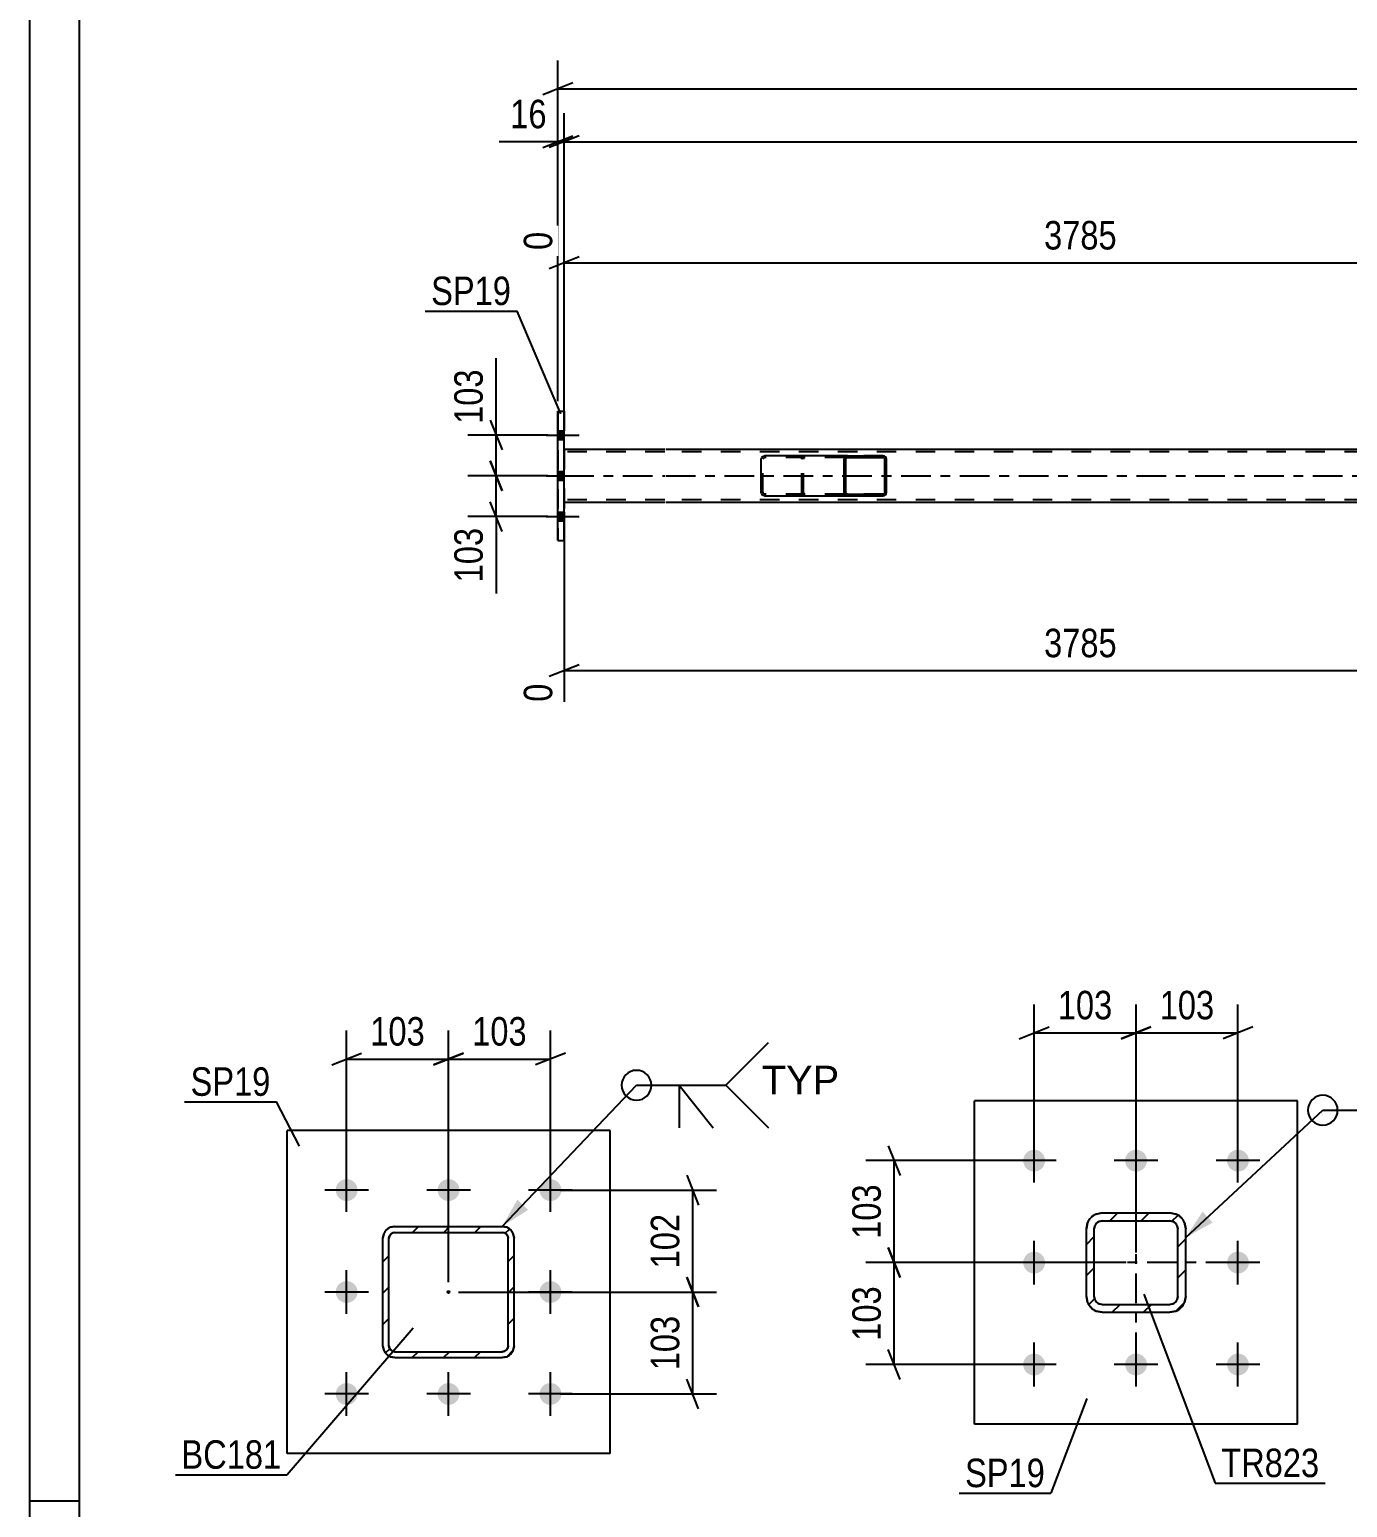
# Model space of a CAD drawing. Header units: millimetres. Extents: x 0 to 841, y 0 to 594.
# Drawn here: x 0 to 132.6, y 148.4 to 297 of the extents above; entities that cross this region are included whole.
import ezdxf

# ---------------------------------------------------------------- set-up
doc = ezdxf.new("R2010")
doc.units = ezdxf.units.MM
doc.linetypes.add('DXK_LINE_DOT2', pattern=[3.9198, 1.9599, -1.9599])
doc.linetypes.add('DXK_LINE_DOT3', pattern=[5.9187, 2.979, -0.9799, 0.9799, -0.9799])
doc.styles.add('Arial', font='ARIAL.TTF', dxfattribs={"height": 0.2})
doc.styles.add('Arial Narrow', font='ARIALN.TTF', dxfattribs={"height": 0.2})

# ---------------------------------------------------------------- blocks, each defined once
blk = doc.blocks.new('Unknown-318884811-1133')
at = {"color": 5, "linetype": 'Continuous'}
for p, q in [((0, 594), (0, 0)), ((5, 589), (5, 5)), ((5, 149), (0, 149))]:
    blk.add_line(p, q, dxfattribs=at)
blk = doc.blocks.new('Bolt-318884811-5630 - 5555')
at = {"linetype": 'Continuous'}
for points in [[(53.78, 255.77), (53.78, 256.65), (53.14, 256.65), (53.14, 255.77)], [(53.78, 255.77), (53.78, 256.65), (53.14, 256.65), (53.14, 255.77)], [(53.78, 255.77), (53.78, 256.65), (53.14, 256.65), (53.14, 255.77)], [(53.78, 251.67), (53.78, 252.55), (53.14, 252.55), (53.14, 251.67)], [(53.78, 251.67), (53.78, 252.55), (53.14, 252.55), (53.14, 251.67)], [(53.78, 247.57), (53.78, 248.45), (53.14, 248.45), (53.14, 247.57)], [(53.78, 247.57), (53.78, 248.45), (53.14, 248.45), (53.14, 247.57)], [(53.78, 247.57), (53.78, 248.45), (53.14, 248.45), (53.14, 247.57)]]:
    blk.add_hatch(color=1, dxfattribs=at).paths.add_polyline_path(points)
at = {"color": 1, "linetype": 'Continuous'}
for p, q in [((51.98, 256.21), (55.3, 256.21)), ((51.98, 256.21), (55.3, 256.21)), ((51.98, 256.21), (55.3, 256.21)), ((53.14, 256.65), (53.78, 256.65)), ((53.14, 256.65), (53.78, 256.65)), ((53.14, 256.65), (53.78, 256.65)), ((53.14, 255.77), (53.78, 255.77)), ((53.14, 255.77), (53.78, 255.77)), ((53.14, 255.77), (53.78, 255.77)), ((51.98, 252.11), (55.3, 252.11)), ((51.98, 252.11), (55.3, 252.11)), ((53.14, 252.55), (53.78, 252.55)), ((53.14, 252.55), (53.78, 252.55)), ((53.14, 251.67), (53.78, 251.67)), ((53.14, 251.67), (53.78, 251.67)), ((53.14, 248.45), (53.78, 248.45)), ((53.14, 248.45), (53.78, 248.45)), ((53.14, 248.45), (53.78, 248.45)), ((51.98, 248.01), (55.3, 248.01)), ((51.98, 248.01), (55.3, 248.01)), ((51.98, 248.01), (55.3, 248.01)), ((53.14, 247.57), (53.78, 247.57)), ((53.14, 247.57), (53.78, 247.57)), ((53.14, 247.57), (53.78, 247.57))]:
    blk.add_line(p, q, dxfattribs=at)
blk = doc.blocks.new('Part-318884811-5684 - 5555')
at = {"color": 2, "linetype": 'Continuous'}
for p, q in [((63.9, 254.75), (53.78, 254.75)), ((156.85, 254.75), (64, 254.75)), ((53.78, 249.47), (63.9, 249.47)), ((64, 249.47), (156.85, 249.47))]:
    blk.add_line(p, q, dxfattribs=at)
at = {"color": 7, "linetype": 'DXK_LINE_DOT2'}
for p, q in [((53.78, 254.75), (53.78, 254.75)), ((53.78, 254.75), (53.78, 249.47)), ((53.78, 249.47), (53.78, 254.75)), ((53.78, 254.75), (53.78, 254.75)), ((63.9, 254.51), (53.78, 254.51)), ((726.12, 254.51), (64, 254.51)), ((63.9, 249.71), (53.78, 249.71)), ((726.12, 249.71), (64, 249.71)), ((53.78, 249.47), (53.78, 249.47)), ((53.78, 249.47), (53.78, 249.47))]:
    blk.add_line(p, q, dxfattribs=at)
at = {"color": 7, "linetype": 'DXK_LINE_DOT3'}
for p, q in [((53.78, 252.11), (63.9, 252.11)), ((64, 252.11), (726.12, 252.11))]:
    blk.add_line(p, q, dxfattribs=at)
blk = doc.blocks.new('Part-318884811-5749 - 5555')
at = {"linetype": 'Continuous'}
h = blk.add_hatch(dxfattribs=at)
h.set_pattern_fill('', scale=0.7, style=0, pattern_type=0)
h.set_pattern_definition([(45, (86.1834, 253.9117), (-1.57154, 1.57154), [])])
h.paths.add_polyline_path([(86.21, 253.79), (86.18, 253.91), (86.11, 254.02), (86, 254.08), (85.87, 254.11), (82.29, 254.11), (82.16, 254.08), (82.05, 254.02), (81.98, 253.91), (81.95, 253.79), (81.95, 250.43), (81.98, 250.31), (82.05, 250.2), (82.16, 250.13), (82.29, 250.11), (85.87, 250.11), (86, 250.13), (86.11, 250.2), (86.18, 250.31), (86.21, 250.43)])
h.paths.add_polyline_path([(86.03, 250.37), (85.99, 250.32), (85.93, 250.28), (85.87, 250.27), (82.29, 250.27), (82.23, 250.28), (82.17, 250.32), (82.14, 250.37), (82.12, 250.43), (82.12, 253.79), (82.14, 253.85), (82.17, 253.9), (82.23, 253.94), (82.29, 253.95), (85.87, 253.95), (85.93, 253.94), (85.99, 253.9), (86.03, 253.85), (86.04, 253.79), (86.04, 250.43)])
at = {"color": 2, "linetype": 'Continuous'}
for p, q in [((73.6, 253.79), (73.63, 253.91)), ((73.6, 250.43), (73.6, 253.79)), ((73.81, 254.08), (73.94, 254.11)), ((82.29, 254.11), (73.94, 254.11)), ((81.98, 253.91), (81.95, 253.79)), ((81.95, 250.43), (81.95, 253.79)), ((82.12, 253.79), (82.14, 253.85)), ((82.12, 250.43), (82.12, 253.79)), ((82.14, 253.85), (82.17, 253.9)), ((82.29, 254.11), (82.16, 254.08)), ((82.17, 253.9), (82.23, 253.94)), ((82.23, 253.94), (82.29, 253.95)), ((82.29, 254.11), (85.87, 254.11)), ((82.29, 253.95), (85.87, 253.95)), ((86, 254.08), (85.87, 254.11)), ((85.87, 253.95), (85.93, 253.94)), ((85.93, 253.94), (85.99, 253.9)), ((85.99, 253.9), (86.03, 253.85)), ((86.03, 253.85), (86.04, 253.79)), ((86.04, 250.43), (86.04, 253.79)), ((86.21, 253.79), (86.18, 253.91)), ((86.21, 250.43), (86.21, 253.79)), ((73.63, 250.31), (73.6, 250.43)), ((73.94, 250.11), (73.81, 250.13)), ((73.94, 250.11), (82.29, 250.11)), ((81.95, 250.43), (81.98, 250.31)), ((82.14, 250.37), (82.12, 250.43)), ((82.17, 250.32), (82.14, 250.37)), ((82.16, 250.13), (82.29, 250.11)), ((82.23, 250.28), (82.17, 250.32)), ((82.29, 250.27), (82.23, 250.28)), ((82.29, 250.27), (85.87, 250.27)), ((82.29, 250.11), (85.87, 250.11)), ((85.93, 250.28), (85.87, 250.27)), ((85.87, 250.11), (86, 250.13)), ((85.99, 250.32), (85.93, 250.28)), ((86.03, 250.37), (85.99, 250.32)), ((86.04, 250.43), (86.03, 250.37)), ((86.18, 250.31), (86.21, 250.43))]:
    blk.add_line(p, q, dxfattribs=at)
at = {"color": 7, "linetype": 'DXK_LINE_DOT2'}
for p, q in [((73.79, 253.85), (73.77, 253.79)), ((73.77, 250.43), (73.77, 253.79)), ((73.82, 253.9), (73.79, 253.85)), ((73.88, 253.94), (73.82, 253.9)), ((73.94, 253.95), (73.88, 253.94)), ((85.87, 253.95), (73.94, 253.95)), ((77.52, 254.11), (77.65, 254.08)), ((77.58, 253.94), (77.52, 253.95)), ((77.64, 253.9), (77.58, 253.94)), ((77.68, 253.85), (77.64, 253.9)), ((77.69, 253.79), (77.68, 253.85)), ((77.69, 250.43), (77.69, 253.79)), ((77.83, 253.91), (77.86, 253.79)), ((77.86, 250.43), (77.86, 253.79)), ((85.87, 254.11), (82.29, 254.11)), ((73.77, 250.43), (73.79, 250.37)), ((73.79, 250.37), (73.82, 250.32)), ((73.82, 250.32), (73.88, 250.28)), ((73.88, 250.28), (73.94, 250.27)), ((85.87, 250.27), (73.94, 250.27)), ((77.52, 250.27), (77.58, 250.28)), ((77.65, 250.13), (77.52, 250.11)), ((77.58, 250.28), (77.64, 250.32)), ((77.64, 250.32), (77.68, 250.37)), ((77.68, 250.37), (77.69, 250.43)), ((77.86, 250.43), (77.83, 250.31)), ((82.29, 250.11), (85.87, 250.11))]:
    blk.add_line(p, q, dxfattribs=at)
at = {"color": 2, "linetype": 'Continuous'}
for centre, start, end in [((73.93, 253.78), 110.7583, 155.6801), ((82.28, 253.78), 110.7583, 155.68), ((85.88, 253.78), 24.32, 69.2417), ((73.93, 250.44), 204.3199, 249.2417), ((82.28, 250.44), 204.32, 249.2417), ((85.88, 250.44), 290.7583, 335.68)]:
    blk.add_arc(centre, 0.331, start, end, dxfattribs=at)
at = {"color": 7, "linetype": 'DXK_LINE_DOT2'}
for centre, start, end in [((77.53, 253.78), 24.3199, 69.2417), ((77.53, 250.44), 290.7583, 335.6801)]:
    blk.add_arc(centre, 0.331, start, end, dxfattribs=at)
blk = doc.blocks.new('Part-318884811-5756 - 5555')
at = {"color": 2, "linetype": 'Continuous'}
for p, q in [((53.14, 258.61), (53.78, 258.61)), ((53.14, 245.61), (53.14, 258.61)), ((53.78, 245.61), (53.78, 258.61)), ((53.14, 245.61), (53.78, 245.61))]:
    blk.add_line(p, q, dxfattribs=at)
at = {"color": 7, "linetype": 'DXK_LINE_DOT2'}
for p, q in [((53.14, 258.61), (53.14, 258.61)), ((53.14, 258.61), (53.14, 245.61)), ((53.78, 258.61), (53.78, 245.61)), ((53.14, 245.61), (53.14, 245.61))]:
    blk.add_line(p, q, dxfattribs=at)
blk = doc.blocks.new('Part-318884811-6992 - 6952')
at = {"linetype": 'Continuous'}
h = blk.add_hatch(dxfattribs=at)
h.set_pattern_fill('', scale=0.7, style=0, pattern_type=0)
h.set_pattern_definition([(45, (48.0113, 163.5325), (-1.57154, 1.57154), [])])
h.paths.add_polyline_path([(47.55, 163.44), (48.01, 163.53), (48.4, 163.79), (48.66, 164.18), (48.75, 164.64), (48.75, 175.44), (48.66, 175.9), (48.4, 176.29), (48.01, 176.55), (47.55, 176.64), (36.75, 176.64), (36.29, 176.55), (35.9, 176.29), (35.64, 175.9), (35.55, 175.44), (35.55, 164.64), (35.64, 164.18), (35.9, 163.79), (36.29, 163.53), (36.75, 163.44)])
h.paths.add_polyline_path([(36.75, 164.04), (36.52, 164.09), (36.33, 164.22), (36.2, 164.41), (36.15, 164.64), (36.15, 175.44), (36.2, 175.67), (36.33, 175.87), (36.52, 176), (36.75, 176.04), (47.55, 176.04), (47.78, 176), (47.98, 175.87), (48.11, 175.67), (48.15, 175.44), (48.15, 164.64), (48.11, 164.41), (47.98, 164.22), (47.78, 164.09), (47.55, 164.04)])
blk.add_hatch(color=30, dxfattribs=at).paths.add_polyline_path([(42.15, 169.94, -1), (42.15, 170.14, -1)])
at = {"color": 7, "linetype": 'DXK_LINE_DOT2'}
for p, q in [((35.55, 175.44), (35.64, 175.9)), ((35.55, 164.64), (35.55, 175.44)), ((36.2, 175.67), (36.15, 175.44)), ((36.15, 164.64), (36.15, 175.44)), ((36.33, 175.87), (36.2, 175.67)), ((36.29, 176.55), (36.75, 176.64)), ((36.52, 176), (36.33, 175.87)), ((36.75, 176.04), (36.52, 176)), ((36.75, 176.64), (47.55, 176.64)), ((36.75, 176.04), (47.55, 176.04)), ((47.55, 176.64), (48.01, 176.55)), ((47.78, 176), (47.55, 176.04)), ((47.98, 175.87), (47.78, 176)), ((48.11, 175.67), (47.98, 175.87)), ((48.15, 175.44), (48.11, 175.67)), ((48.15, 164.64), (48.15, 175.44)), ((48.66, 175.9), (48.75, 175.44)), ((48.75, 164.64), (48.75, 175.44)), ((35.64, 164.18), (35.55, 164.64)), ((36.15, 164.64), (36.2, 164.41)), ((36.2, 164.41), (36.33, 164.22)), ((36.75, 163.44), (36.29, 163.53)), ((36.33, 164.22), (36.52, 164.09)), ((36.52, 164.09), (36.75, 164.04)), ((36.75, 164.04), (47.55, 164.04)), ((47.55, 164.04), (47.78, 164.09)), ((48.01, 163.53), (47.55, 163.44)), ((47.78, 164.09), (47.98, 164.22)), ((47.98, 164.22), (48.11, 164.41)), ((48.11, 164.41), (48.15, 164.64)), ((48.75, 164.64), (48.66, 164.18)), ((36.75, 163.44), (47.55, 163.44))]:
    blk.add_line(p, q, dxfattribs=at)
at = {"color": 2, "linetype": 'Continuous'}
for p, q in [((35.64, 175.9), (35.55, 175.44)), ((35.55, 164.64), (35.55, 175.44)), ((36.15, 175.44), (36.2, 175.67)), ((36.15, 164.64), (36.15, 175.44)), ((36.2, 175.67), (36.33, 175.87)), ((36.75, 176.64), (36.29, 176.55)), ((36.33, 175.87), (36.52, 176)), ((36.52, 176), (36.75, 176.04)), ((36.75, 176.64), (47.55, 176.64)), ((36.75, 176.04), (47.55, 176.04)), ((48.01, 176.55), (47.55, 176.64)), ((47.55, 176.04), (47.78, 176)), ((47.78, 176), (47.98, 175.87)), ((47.98, 175.87), (48.11, 175.67)), ((48.11, 175.67), (48.15, 175.44)), ((48.15, 164.64), (48.15, 175.44)), ((48.75, 175.44), (48.66, 175.9)), ((48.75, 164.64), (48.75, 175.44)), ((35.55, 164.64), (35.64, 164.18)), ((36.2, 164.41), (36.15, 164.64)), ((36.33, 164.22), (36.2, 164.41)), ((36.29, 163.53), (36.75, 163.44)), ((36.52, 164.09), (36.33, 164.22)), ((36.75, 164.04), (36.52, 164.09)), ((36.75, 164.04), (47.55, 164.04)), ((47.78, 164.09), (47.55, 164.04)), ((47.55, 163.44), (48.01, 163.53)), ((47.98, 164.22), (47.78, 164.09)), ((48.11, 164.41), (47.98, 164.22)), ((48.15, 164.64), (48.11, 164.41)), ((48.66, 164.18), (48.75, 164.64)), ((36.75, 163.44), (47.55, 163.44))]:
    blk.add_line(p, q, dxfattribs=at)
at = {"color": 7, "linetype": 'DXK_LINE_DOT3'}
blk.add_line((42.15, 170.04), (42.15, 170.04), dxfattribs=at)
at = {"color": 30, "linetype": 'DXK_LINE_DOT3'}
blk.add_line((42.15, 170.04), (42.15, 170.04), dxfattribs=at)
at = {"color": 30, "linetype": 'Continuous'}
blk.add_circle((42.15, 170.04), 0.1, dxfattribs=at)
at = {"color": 7, "linetype": 'DXK_LINE_DOT2'}
for centre, start, end in [((36.75, 175.44), 112.5, 157.5), ((47.55, 175.44), 22.5, 67.5), ((36.75, 164.64), 202.5, 247.5), ((47.55, 164.64), 292.5, 337.5)]:
    blk.add_arc(centre, 1.2, start, end, dxfattribs=at)
at = {"color": 2, "linetype": 'Continuous'}
for centre, start, end in [((36.75, 175.44), 112.5, 157.5), ((47.55, 175.44), 22.5, 67.5), ((36.75, 164.64), 202.5, 247.5), ((47.55, 164.64), 292.5, 337.5)]:
    blk.add_arc(centre, 1.2, start, end, dxfattribs=at)
blk = doc.blocks.new('Part-318884811-7043 - 6952')
at = {"color": 2, "linetype": 'Continuous'}
for p, q in [((58.4, 186.29), (25.9, 186.29)), ((25.9, 153.79), (25.9, 186.29)), ((58.4, 153.79), (58.4, 186.29)), ((58.4, 153.79), (25.9, 153.79))]:
    blk.add_line(p, q, dxfattribs=at)
blk = doc.blocks.new('Bolt-318884811-7045 - 6952')
at = {"linetype": 'Continuous'}
for points in [[(31.9, 179.19, -1), (31.9, 181.39, -1)], [(42.15, 179.19, -1), (42.15, 181.39, -1)], [(52.4, 179.19, -1), (52.4, 181.39, -1)], [(31.9, 168.94, -1), (31.9, 171.14, -1)], [(52.4, 168.94, -1), (52.4, 171.14, -1)], [(31.9, 158.69, -1), (31.9, 160.89, -1)], [(42.15, 158.69, -1), (42.15, 160.89, -1)], [(52.4, 158.69, -1), (52.4, 160.89, -1)]]:
    blk.add_hatch(color=1, dxfattribs=at).paths.add_polyline_path(points)
at = {"color": 1, "linetype": 'Continuous'}
for p, q in [((31.9, 178.09), (31.9, 182.49)), ((42.15, 178.09), (42.15, 182.49)), ((52.4, 178.09), (52.4, 182.49)), ((34.1, 180.29), (29.7, 180.29)), ((44.35, 180.29), (39.95, 180.29)), ((54.6, 180.29), (50.2, 180.29)), ((31.9, 167.84), (31.9, 172.24)), ((52.4, 167.84), (52.4, 172.24)), ((34.1, 170.04), (29.7, 170.04)), ((54.6, 170.04), (50.2, 170.04)), ((31.9, 157.59), (31.9, 161.99)), ((42.15, 157.59), (42.15, 161.99)), ((52.4, 157.59), (52.4, 161.99)), ((34.1, 159.79), (29.7, 159.79)), ((44.35, 159.79), (39.95, 159.79)), ((54.6, 159.79), (50.2, 159.79))]:
    blk.add_line(p, q, dxfattribs=at)
blk = doc.blocks.new('Bolt-318884811-1596 - 1571')
at = {"linetype": 'Continuous'}
for points in [[(101.06, 182.15, -1), (101.06, 184.35, -1)], [(111.31, 182.15, -1), (111.31, 184.35, -1)], [(121.56, 182.15, -1), (121.56, 184.35, -1)], [(101.06, 171.9, -1), (101.06, 174.1, -1)], [(121.56, 171.9, -1), (121.56, 174.1, -1)], [(101.06, 161.65, -1), (101.06, 163.85, -1)], [(111.31, 161.65, -1), (111.31, 163.85, -1)], [(121.56, 161.65, -1), (121.56, 163.85, -1)]]:
    blk.add_hatch(color=1, dxfattribs=at).paths.add_polyline_path(points)
at = {"color": 1, "linetype": 'Continuous'}
for p, q in [((101.06, 181.05), (101.06, 185.45)), ((111.31, 181.05), (111.31, 185.45)), ((121.56, 181.05), (121.56, 185.45)), ((103.26, 183.25), (98.86, 183.25)), ((113.51, 183.25), (109.11, 183.25)), ((123.76, 183.25), (119.36, 183.25)), ((101.06, 170.8), (101.06, 175.2)), ((121.56, 170.8), (121.56, 175.2)), ((103.26, 173), (98.86, 173)), ((123.76, 173), (119.36, 173)), ((101.06, 160.55), (101.06, 164.95)), ((111.31, 160.55), (111.31, 164.95)), ((121.56, 160.55), (121.56, 164.95)), ((103.26, 162.75), (98.86, 162.75)), ((113.51, 162.75), (109.11, 162.75)), ((123.76, 162.75), (119.36, 162.75))]:
    blk.add_line(p, q, dxfattribs=at)
blk = doc.blocks.new('Part-318884811-1627 - 1571')
at = {"color": 2, "linetype": 'Continuous'}
for p, q in [((127.56, 189.25), (95.06, 189.25)), ((95.06, 156.75), (95.06, 189.25)), ((127.56, 156.75), (127.56, 189.25)), ((127.56, 156.75), (95.06, 156.75))]:
    blk.add_line(p, q, dxfattribs=at)
blk = doc.blocks.new('Part-318884811-1746 - 1571')
at = {"linetype": 'Continuous'}
h = blk.add_hatch(dxfattribs=at)
h.set_pattern_fill('', scale=0.7, style=0, pattern_type=0)
h.set_pattern_definition([(45, (115.3212, 168.1254), (-1.57154, 1.57154), [])])
h.paths.add_polyline_path([(114.71, 168), (115.32, 168.13), (115.84, 168.47), (116.19, 168.99), (116.31, 169.6), (116.31, 176.4), (116.19, 177.02), (115.84, 177.53), (115.32, 177.88), (114.71, 178), (107.91, 178), (107.3, 177.88), (106.78, 177.53), (106.43, 177.02), (106.31, 176.4), (106.31, 169.6), (106.43, 168.99), (106.78, 168.47), (107.3, 168.13), (107.91, 168)])
h.paths.add_polyline_path([(107.91, 168.8), (107.6, 168.86), (107.34, 169.04), (107.17, 169.3), (107.11, 169.6), (107.11, 176.4), (107.17, 176.71), (107.34, 176.97), (107.6, 177.14), (107.91, 177.2), (114.71, 177.2), (115.02, 177.14), (115.27, 176.97), (115.45, 176.71), (115.51, 176.4), (115.51, 169.6), (115.45, 169.3), (115.27, 169.04), (115.02, 168.86), (114.71, 168.8)])
at = {"color": 7, "linetype": 'DXK_LINE_DOT3'}
for p, q in [((111.31, 163), (111.31, 183)), ((121.31, 173), (101.31, 173))]:
    blk.add_line(p, q, dxfattribs=at)
at = {"color": 7, "linetype": 'DXK_LINE_DOT2'}
for p, q in [((106.31, 176.4), (106.43, 177.02)), ((107.3, 177.88), (107.91, 178)), ((107.91, 177.2), (107.6, 177.14)), ((107.91, 178), (114.71, 178)), ((107.91, 177.2), (114.71, 177.2)), ((114.71, 178), (115.32, 177.88)), ((115.02, 177.14), (114.71, 177.2)), ((116.19, 177.02), (116.31, 176.4)), ((106.31, 169.6), (106.31, 176.4)), ((107.17, 176.71), (107.11, 176.4)), ((107.11, 169.6), (107.11, 176.4)), ((115.51, 176.4), (115.45, 176.71)), ((115.51, 169.6), (115.51, 176.4)), ((116.31, 169.6), (116.31, 176.4)), ((106.43, 168.99), (106.31, 169.6)), ((107.11, 169.6), (107.17, 169.3)), ((115.45, 169.3), (115.51, 169.6)), ((116.31, 169.6), (116.19, 168.99)), ((107.91, 168), (107.3, 168.13)), ((107.6, 168.86), (107.91, 168.8)), ((107.91, 168.8), (114.71, 168.8)), ((107.91, 168), (114.71, 168)), ((114.71, 168.8), (115.02, 168.86)), ((115.32, 168.13), (114.71, 168))]:
    blk.add_line(p, q, dxfattribs=at)
at = {"color": 2, "linetype": 'Continuous'}
for p, q in [((106.43, 177.02), (106.31, 176.4)), ((107.91, 178), (107.3, 177.88)), ((107.6, 177.14), (107.91, 177.2)), ((107.91, 178), (114.71, 178)), ((107.91, 177.2), (114.71, 177.2)), ((115.32, 177.88), (114.71, 178)), ((114.71, 177.2), (115.02, 177.14)), ((116.31, 176.4), (116.19, 177.02)), ((106.31, 169.6), (106.31, 176.4)), ((107.11, 176.4), (107.17, 176.71)), ((107.11, 169.6), (107.11, 176.4)), ((115.45, 176.71), (115.51, 176.4)), ((115.51, 169.6), (115.51, 176.4)), ((116.31, 169.6), (116.31, 176.4)), ((106.31, 169.6), (106.43, 168.99)), ((107.17, 169.3), (107.11, 169.6)), ((115.51, 169.6), (115.45, 169.3)), ((116.19, 168.99), (116.31, 169.6)), ((107.3, 168.13), (107.91, 168)), ((107.91, 168.8), (107.6, 168.86)), ((107.91, 168.8), (114.71, 168.8)), ((107.91, 168), (114.71, 168)), ((115.02, 168.86), (114.71, 168.8)), ((114.71, 168), (115.32, 168.13))]:
    blk.add_line(p, q, dxfattribs=at)
at = {"color": 7, "linetype": 'DXK_LINE_DOT2'}
for centre, radius, start, end in [((107.91, 176.4), 1.6, 112.5, 157.5), ((107.91, 176.4), 0.8, 112.5, 157.5), ((114.71, 176.4), 0.8, 22.5, 67.5), ((114.71, 176.4), 1.6, 22.5, 67.5), ((107.91, 169.6), 1.6, 202.5, 247.5), ((107.91, 169.6), 0.8, 202.5, 247.5), ((114.71, 169.6), 0.8, 292.5, 337.5), ((114.71, 169.6), 1.6, 292.5, 337.5)]:
    blk.add_arc(centre, radius, start, end, dxfattribs=at)
at = {"color": 2, "linetype": 'Continuous'}
for centre, radius, start, end in [((107.91, 176.4), 1.6, 112.5, 157.5), ((107.91, 176.4), 0.8, 112.5, 157.5), ((114.71, 176.4), 0.8, 22.5, 67.5), ((114.71, 176.4), 1.6, 22.5, 67.5), ((107.91, 169.6), 1.6, 202.5, 247.5), ((107.91, 169.6), 0.8, 202.5, 247.5), ((114.71, 169.6), 0.8, 292.5, 337.5), ((114.71, 169.6), 1.6, 292.5, 337.5)]:
    blk.add_arc(centre, radius, start, end, dxfattribs=at)
blk = doc.blocks.new('StraightDimension-318884811-5938 - 5555')
at = {"color": 7, "linetype": 'Continuous'}
for p, q in [((46.34, 253.61), (47.54, 250.61)), ((52.14, 252.11), (44.09, 252.11)), ((46.94, 248.01), (46.94, 252.11)), ((47.54, 246.51), (46.34, 249.51)), ((52.14, 248.01), (44.09, 248.01)), ((46.94, 248.01), (46.94, 240.27)), ((46.94, 248.01), (46.94, 240.27))]:
    blk.add_line(p, q, dxfattribs=at)
at = {"color": 0}
blk.add_wipeout([(46.19, 247.48), (41.99, 247.48), (41.99, 240.8), (46.19, 240.8)], dxfattribs=at)
at = {"color": 3, "style": 'Arial Narrow'}
blk.add_text('103', height=2.863, rotation=90.0002, dxfattribs=at).set_placement((45.59, 241.4))
blk = doc.blocks.new('StraightDimension-318884811-5946 - 5555')
at = {"color": 7, "linetype": 'Continuous'}
for p, q in [((46.94, 256.21), (46.94, 263.94)), ((46.94, 256.21), (46.94, 263.94)), ((46.34, 257.71), (47.54, 254.71)), ((52.14, 256.21), (44.09, 256.21)), ((46.94, 252.11), (46.94, 256.21)), ((47.54, 250.61), (46.34, 253.61)), ((52.14, 252.11), (44.09, 252.11))]:
    blk.add_line(p, q, dxfattribs=at)
at = {"color": 0}
blk.add_wipeout([(46.19, 263.42), (41.99, 263.42), (41.99, 256.73), (46.19, 256.73)], dxfattribs=at)
at = {"color": 3, "style": 'Arial Narrow'}
blk.add_text('103', height=2.863, rotation=90.0002, dxfattribs=at).set_placement((45.59, 257.33))
blk = doc.blocks.new('StraightDimension-318884811-5965 - 5555')
at = {"color": 7, "linetype": 'Continuous'}
for p, q in [((53.78, 257.68), (53.78, 288.56)), ((55.28, 286.31), (52.28, 285.11)), ((53.78, 285.71), (736.34, 285.71))]:
    blk.add_line(p, q, dxfattribs=at)
blk = doc.blocks.new('StraightDimension-318884811-5975 - 5555')
at = {"color": 7, "linetype": 'Continuous'}
for p, q in [((53.14, 259.61), (53.14, 288.56)), ((53.78, 257.68), (53.78, 288.56)), ((53.14, 285.71), (47.24, 285.71)), ((53.14, 285.71), (47.24, 285.71)), ((51.64, 285.11), (54.64, 286.31)), ((55.28, 286.31), (52.28, 285.11)), ((53.14, 285.71), (53.78, 285.71))]:
    blk.add_line(p, q, dxfattribs=at)
at = {"color": 0}
blk.add_wipeout([(52.62, 286.46), (52.62, 290.66), (47.76, 290.66), (47.76, 286.46)], dxfattribs=at)
at = {"color": 3, "style": 'Arial Narrow'}
blk.add_text('16', height=2.863, dxfattribs=at).set_placement((48.36, 287.06))
blk = doc.blocks.new('StraightDimension-318884811-5986 - 5555')
at = {"color": 7, "linetype": 'Continuous'}
for p, q in [((53.78, 248.47), (53.78, 229.39)), ((157.65, 240.07), (157.65, 223.91)), ((55.28, 233.12), (52.28, 231.92)), ((53.78, 232.52), (157.65, 232.52)), ((156.15, 231.92), (159.15, 233.12))]:
    blk.add_line(p, q, dxfattribs=at)
at = {"color": 0}
blk.add_wipeout([(109.98, 233.27), (109.98, 237.47), (101.46, 237.47), (101.46, 233.27)], dxfattribs=at)
at = {"color": 3, "style": 'Arial Narrow'}
blk.add_text('3785', height=2.863, dxfattribs=at).set_placement((102.06, 233.87))
at = {"color": 0, "linetype": 'Continuous'}
for points in [[(53.18, 231.82), (48.98, 231.82), (48.98, 228.79), (53.18, 228.79)], [(157.05, 231.82), (152.85, 231.82), (152.85, 223.31), (157.05, 223.31)]]:
    blk.add_wipeout(points, dxfattribs=at)
at = {"color": 3, "linetype": 'Continuous', "style": 'Arial Narrow'}
for s, height, p in [('0', 2.86, (52.58, 229.39)), ('3785', 2.863, (156.45, 223.91))]:
    blk.add_text(s, height=height, rotation=90.0002, dxfattribs=at).set_placement(p)
blk = doc.blocks.new('StraightDimension-318884811-6009 - 5555')
at = {"color": 7, "linetype": 'Continuous'}
for p, q in [((53.14, 259.61), (53.14, 293.87)), ((54.64, 291.62), (51.64, 290.42)), ((53.14, 291.02), (736.98, 291.02))]:
    blk.add_line(p, q, dxfattribs=at)
blk = doc.blocks.new('StraightDimension-318884811-6037 - 5555')
at = {"color": 7, "linetype": 'Continuous'}
for p, q in [((157.65, 264.15), (157.65, 282.13)), ((53.78, 255.75), (53.78, 276.65)), ((55.28, 274.12), (52.28, 272.92)), ((53.78, 273.52), (157.65, 273.52)), ((156.15, 272.92), (159.15, 274.12))]:
    blk.add_line(p, q, dxfattribs=at)
at = {"color": 0}
blk.add_wipeout([(109.98, 274.27), (109.98, 278.47), (101.46, 278.47), (101.46, 274.27)], dxfattribs=at)
at = {"color": 3, "style": 'Arial Narrow'}
blk.add_text('3785', height=2.863, dxfattribs=at).set_placement((102.06, 274.87))
at = {"color": 0, "linetype": 'Continuous'}
for points in [[(157.05, 282.73), (152.85, 282.73), (152.85, 274.22), (157.05, 274.22)], [(53.18, 277.25), (48.98, 277.25), (48.98, 274.22), (53.18, 274.22)]]:
    blk.add_wipeout(points, dxfattribs=at)
at = {"color": 3, "linetype": 'Continuous', "style": 'Arial Narrow'}
for s, height, p in [('3785', 2.863, (156.45, 274.82)), ('0', 2.86, (52.58, 274.82))]:
    blk.add_text(s, height=height, rotation=90.0002, dxfattribs=at).set_placement(p)
blk = doc.blocks.new('StraightDimension-318884811-7118 - 6952')
at = {"color": 7, "linetype": 'Continuous'}
for p, q in [((31.9, 181.29), (31.9, 196.32)), ((42.15, 171.04), (42.15, 196.32)), ((30.4, 192.87), (33.4, 194.07)), ((31.9, 193.47), (42.15, 193.47)), ((43.65, 194.07), (40.65, 192.87))]:
    blk.add_line(p, q, dxfattribs=at)
at = {"color": 0}
blk.add_wipeout([(40.37, 194.22), (40.37, 198.42), (33.68, 198.42), (33.68, 194.22)], dxfattribs=at)
at = {"color": 3, "style": 'Arial Narrow'}
blk.add_text('103', height=2.863, dxfattribs=at).set_placement((34.28, 194.82))
blk = doc.blocks.new('StraightDimension-318884811-7126 - 6952')
at = {"color": 7, "linetype": 'Continuous'}
for p, q in [((42.15, 171.04), (42.15, 196.32)), ((52.4, 181.29), (52.4, 196.32)), ((40.65, 192.87), (43.65, 194.07)), ((42.15, 193.47), (52.4, 193.47)), ((53.9, 194.07), (50.9, 192.87))]:
    blk.add_line(p, q, dxfattribs=at)
at = {"color": 0}
blk.add_wipeout([(50.62, 194.22), (50.62, 198.42), (43.93, 198.42), (43.93, 194.22)], dxfattribs=at)
at = {"color": 3, "style": 'Arial Narrow'}
blk.add_text('103', height=2.863, dxfattribs=at).set_placement((44.53, 194.82))
blk = doc.blocks.new('StraightDimension-318884811-7135 - 6952')
at = {"color": 7, "linetype": 'Continuous'}
for p, q in [((66.11, 171.54), (67.31, 168.54)), ((43.15, 170.04), (69.11, 170.04)), ((66.71, 159.79), (66.71, 170.04)), ((67.31, 158.29), (66.11, 161.29)), ((53.4, 159.79), (69.11, 159.79))]:
    blk.add_line(p, q, dxfattribs=at)
at = {"color": 0}
blk.add_wipeout([(65.96, 168.26), (61.76, 168.26), (61.76, 161.57), (65.96, 161.57)], dxfattribs=at)
at = {"color": 3, "style": 'Arial Narrow'}
blk.add_text('103', height=2.863, rotation=90.0002, dxfattribs=at).set_placement((65.36, 162.17))
blk = doc.blocks.new('StraightDimension-318884811-7143 - 6952')
at = {"color": 7, "linetype": 'Continuous'}
for p, q in [((66.11, 181.79), (67.31, 178.79)), ((53.4, 180.29), (69.11, 180.29)), ((66.71, 170.04), (66.71, 180.29)), ((67.31, 168.54), (66.11, 171.54)), ((43.15, 170.04), (69.11, 170.04))]:
    blk.add_line(p, q, dxfattribs=at)
at = {"color": 0}
blk.add_wipeout([(65.96, 178.51), (61.76, 178.51), (61.76, 171.82), (65.96, 171.82)], dxfattribs=at)
at = {"color": 3, "style": 'Arial Narrow'}
blk.add_text('102', height=2.863, rotation=90.0002, dxfattribs=at).set_placement((65.36, 172.42))
blk = doc.blocks.new('StraightDimension-318884811-1757 - 1571')
at = {"color": 7, "linetype": 'Continuous'}
for p, q in [((86.38, 184.75), (87.58, 181.75)), ((100.06, 183.25), (84.13, 183.25)), ((86.98, 173), (86.98, 183.25)), ((87.58, 171.5), (86.38, 174.5)), ((110.31, 173), (84.13, 173))]:
    blk.add_line(p, q, dxfattribs=at)
at = {"color": 0}
blk.add_wipeout([(86.23, 181.47), (82.03, 181.47), (82.03, 174.79), (86.23, 174.79)], dxfattribs=at)
at = {"color": 3, "style": 'Arial Narrow'}
blk.add_text('103', height=2.863, rotation=90.0002, dxfattribs=at).set_placement((85.63, 175.39))
blk = doc.blocks.new('StraightDimension-318884811-1777 - 1571')
at = {"color": 7, "linetype": 'Continuous'}
for p, q in [((86.38, 174.5), (87.58, 171.5)), ((110.31, 173), (84.13, 173)), ((86.98, 162.75), (86.98, 173)), ((87.58, 161.25), (86.38, 164.25)), ((100.06, 162.75), (84.13, 162.75))]:
    blk.add_line(p, q, dxfattribs=at)
at = {"color": 0}
blk.add_wipeout([(86.23, 171.22), (82.03, 171.22), (82.03, 164.54), (86.23, 164.54)], dxfattribs=at)
at = {"color": 3, "style": 'Arial Narrow'}
blk.add_text('103', height=2.863, rotation=90.0002, dxfattribs=at).set_placement((85.63, 165.14))
blk = doc.blocks.new('StraightDimension-318884811-1795 - 1571')
at = {"color": 7, "linetype": 'Continuous'}
for p, q in [((111.31, 174), (111.31, 198.96)), ((121.56, 184.25), (121.56, 198.96)), ((109.81, 195.51), (112.81, 196.71)), ((123.06, 196.71), (120.06, 195.51)), ((111.31, 196.11), (121.56, 196.11))]:
    blk.add_line(p, q, dxfattribs=at)
at = {"color": 0}
blk.add_wipeout([(119.78, 196.86), (119.78, 201.06), (113.09, 201.06), (113.09, 196.86)], dxfattribs=at)
at = {"color": 3, "style": 'Arial Narrow'}
blk.add_text('103', height=2.863, dxfattribs=at).set_placement((113.69, 197.46))
blk = doc.blocks.new('StraightDimension-318884811-1812 - 1571')
at = {"color": 7, "linetype": 'Continuous'}
for p, q in [((101.06, 184.25), (101.06, 198.96)), ((111.31, 174), (111.31, 198.96)), ((99.56, 195.51), (102.56, 196.71)), ((112.81, 196.71), (109.81, 195.51)), ((101.06, 196.11), (111.31, 196.11))]:
    blk.add_line(p, q, dxfattribs=at)
at = {"color": 0}
blk.add_wipeout([(109.53, 196.86), (109.53, 201.06), (102.84, 201.06), (102.84, 196.86)], dxfattribs=at)
at = {"color": 3, "style": 'Arial Narrow'}
blk.add_text('103', height=2.863, dxfattribs=at).set_placement((103.44, 197.46))
blk = doc.blocks.new('Mark-318884811-5752 - 5555')
at = {"color": 0}
blk.add_wipeout([(48.44, 269.28), (48.44, 272.28), (40.4, 272.28), (40.4, 269.28)], dxfattribs=at)
blk.add_wipeout([(48.44, 269.28), (48.44, 272.28), (40.4, 272.28), (40.4, 269.28)], dxfattribs=at)
at = {"color": 30, "linetype": 'Continuous'}
for p in [(39.8, 268.68), (53.43, 258.34)]:
    blk.add_line(p, (49.04, 268.68), dxfattribs=at)
at = {"color": 3, "style": 'Arial Narrow'}
blk.add_text('SP19', height=2.863, dxfattribs=at).set_placement((40.4, 269.28))
blk = doc.blocks.new('Mark-318884811-6988 - 6952')
at = {"color": 0}
blk.add_wipeout([(25.33, 152.27), (25.33, 155.27), (15.28, 155.27), (15.28, 152.27)], dxfattribs=at)
blk.add_wipeout([(25.33, 152.27), (25.33, 155.27), (15.28, 155.27), (15.28, 152.27)], dxfattribs=at)
at = {"color": 30, "linetype": 'Continuous'}
for p in [(38.6, 166.41), (14.68, 151.67)]:
    blk.add_line(p, (25.93, 151.67), dxfattribs=at)
at = {"color": 3, "style": 'Arial Narrow'}
blk.add_text('BC181', height=2.863, dxfattribs=at).set_placement((15.28, 152.27))
blk = doc.blocks.new('WeldMark-318884811-7151 - 6952')
at = {"linetype": 'Continuous'}
blk.add_hatch(color=30, dxfattribs=at).paths.add_polyline_path([(50.16, 178.3), (47.55, 176.64), (49.08, 179.33)])
at = {"color": 30, "linetype": 'Continuous'}
for p, q in [((47.55, 176.64), (61.06, 190.83)), ((61.06, 190.83), (70.06, 190.83))]:
    blk.add_line(p, q, dxfattribs=at)
at = {"color": 3, "linetype": 'Continuous'}
for q in [(68.77, 186.54), (65.34, 186.54)]:
    blk.add_line((65.34, 190.83), q, dxfattribs=at)
for start, end in [(90, 270), (270, 90)]:
    blk.add_arc((61.06, 190.83), 1.5, start, end, dxfattribs=at)
at = {"color": 0, "linetype": 'Continuous'}
blk.add_wipeout([(81.43, 189.93), (81.43, 192.93), (73.66, 192.93), (73.66, 189.93)], dxfattribs=at)
blk.add_wipeout([(81.43, 189.93), (81.43, 192.93), (73.66, 192.93), (73.66, 189.93)], dxfattribs=at)
at = {"color": 3, "linetype": 'Continuous'}
for q in [(74.34, 195.12), (74.34, 186.54)]:
    blk.add_line((70.06, 190.83), q, dxfattribs=at)
at = {"color": 3, "linetype": 'Continuous', "style": 'Arial'}
blk.add_text('TYP', height=2.865, dxfattribs=at).set_placement((73.66, 189.93))
blk = doc.blocks.new('Mark-318884811-7039 - 6952')
at = {"color": 0}
blk.add_wipeout([(24.24, 189.77), (24.24, 192.77), (16.2, 192.77), (16.2, 189.77)], dxfattribs=at)
blk.add_wipeout([(24.24, 189.77), (24.24, 192.77), (16.2, 192.77), (16.2, 189.77)], dxfattribs=at)
at = {"color": 30, "linetype": 'Continuous'}
for p in [(15.6, 189.17), (27.15, 184.71)]:
    blk.add_line(p, (24.84, 189.17), dxfattribs=at)
at = {"color": 3, "style": 'Arial Narrow'}
blk.add_text('SP19', height=2.863, dxfattribs=at).set_placement((16.2, 189.77))
blk = doc.blocks.new('Mark-318884811-1623 - 1571')
at = {"color": 0}
blk.add_wipeout([(102.15, 150.42), (102.15, 153.42), (94.11, 153.42), (94.11, 150.42)], dxfattribs=at)
blk.add_wipeout([(102.15, 150.42), (102.15, 153.42), (94.11, 153.42), (94.11, 150.42)], dxfattribs=at)
at = {"color": 30, "linetype": 'Continuous'}
for p in [(106.35, 159.33), (93.51, 149.82)]:
    blk.add_line(p, (102.75, 149.82), dxfattribs=at)
at = {"color": 3, "style": 'Arial Narrow'}
blk.add_text('SP19', height=2.863, dxfattribs=at).set_placement((94.11, 150.42))
blk = doc.blocks.new('WeldMark-318884811-1829 - 1571')
at = {"linetype": 'Continuous'}
blk.add_hatch(color=30, dxfattribs=at).paths.add_polyline_path([(119.02, 177.02), (116.31, 175.53), (118, 178.12)])
at = {"color": 30, "linetype": 'Continuous'}
for p, q in [((116.31, 175.53), (130.09, 188.32)), ((130.09, 188.32), (139.09, 188.32))]:
    blk.add_line(p, q, dxfattribs=at)
at = {"color": 3, "linetype": 'Continuous'}
for q in [(137.8, 184.03), (134.37, 184.03)]:
    blk.add_line((134.37, 188.32), q, dxfattribs=at)
for start, end in [(90, 270), (270, 90)]:
    blk.add_arc((130.09, 188.32), 1.5, start, end, dxfattribs=at)
at = {"color": 0, "linetype": 'Continuous'}
blk.add_wipeout([(150.46, 187.42), (150.46, 190.42), (142.69, 190.42), (142.69, 187.42)], dxfattribs=at)
blk.add_wipeout([(150.46, 187.42), (150.46, 190.42), (142.69, 190.42), (142.69, 187.42)], dxfattribs=at)
at = {"color": 3, "linetype": 'Continuous'}
for q in [(143.37, 192.61), (143.37, 184.03)]:
    blk.add_line((139.09, 188.32), q, dxfattribs=at)
at = {"color": 3, "linetype": 'Continuous', "style": 'Arial'}
blk.add_text('TYP', height=2.865, dxfattribs=at).set_placement((142.69, 187.42))
blk = doc.blocks.new('Mark-318884811-1742 - 1571')
at = {"color": 0}
blk.add_wipeout([(129.74, 151.43), (129.74, 154.43), (119.88, 154.43), (119.88, 151.43)], dxfattribs=at)
blk.add_wipeout([(129.74, 151.43), (129.74, 154.43), (119.88, 154.43), (119.88, 151.43)], dxfattribs=at)
at = {"color": 30, "linetype": 'Continuous'}
for p, q in [((112.08, 169.82), (119.28, 150.83)), ((119.28, 150.83), (130.34, 150.83))]:
    blk.add_line(p, q, dxfattribs=at)
at = {"color": 3, "style": 'Arial Narrow'}
blk.add_text('TR823', height=2.863, dxfattribs=at).set_placement((119.88, 151.43))

msp = doc.modelspace()

# ---------------------------------------------------------------- block references
for name in ['Unknown-318884811-1133', 'Part-318884811-5756 - 5555', 'Bolt-318884811-5630 - 5555', 'Part-318884811-5684 - 5555', 'Part-318884811-5749 - 5555', 'Part-318884811-1627 - 1571', 'Part-318884811-7043 - 6952', 'Bolt-318884811-1596 - 1571', 'Part-318884811-1746 - 1571', 'Bolt-318884811-7045 - 6952', 'Part-318884811-6992 - 6952']:
    msp.add_blockref(name, (0, 0))

# ---------------------------------------------------------------- next in the draw order: block references
for name in ['StraightDimension-318884811-5938 - 5555', 'StraightDimension-318884811-7118 - 6952', 'Mark-318884811-7039 - 6952', 'StraightDimension-318884811-1757 - 1571', 'Mark-318884811-1742 - 1571', 'Mark-318884811-6988 - 6952', 'Mark-318884811-1623 - 1571']:
    msp.add_blockref(name, (0, 0))

# ---------------------------------------------------------------- next in the draw order: block references
for name in ['StraightDimension-318884811-5946 - 5555', 'StraightDimension-318884811-5986 - 5555', 'StraightDimension-318884811-7126 - 6952', 'StraightDimension-318884811-1777 - 1571']:
    msp.add_blockref(name, (0, 0))

# ---------------------------------------------------------------- next in the draw order: block references
for name in ['StraightDimension-318884811-5965 - 5555', 'StraightDimension-318884811-1795 - 1571', 'StraightDimension-318884811-7135 - 6952']:
    msp.add_blockref(name, (0, 0))

# ---------------------------------------------------------------- next in the draw order: block references
for name in ['StraightDimension-318884811-5975 - 5555', 'StraightDimension-318884811-1812 - 1571', 'WeldMark-318884811-1829 - 1571', 'StraightDimension-318884811-7143 - 6952']:
    msp.add_blockref(name, (0, 0))

# ---------------------------------------------------------------- next in the draw order: block references
for name in ['StraightDimension-318884811-6009 - 5555', 'WeldMark-318884811-7151 - 6952']:
    msp.add_blockref(name, (0, 0))

# ---------------------------------------------------------------- next in the draw order: block references
msp.add_blockref('StraightDimension-318884811-6037 - 5555', (0, 0))

# ---------------------------------------------------------------- next in the draw order: block references
msp.add_blockref('Mark-318884811-5752 - 5555', (0, 0))

doc.saveas('drawing.dxf')
